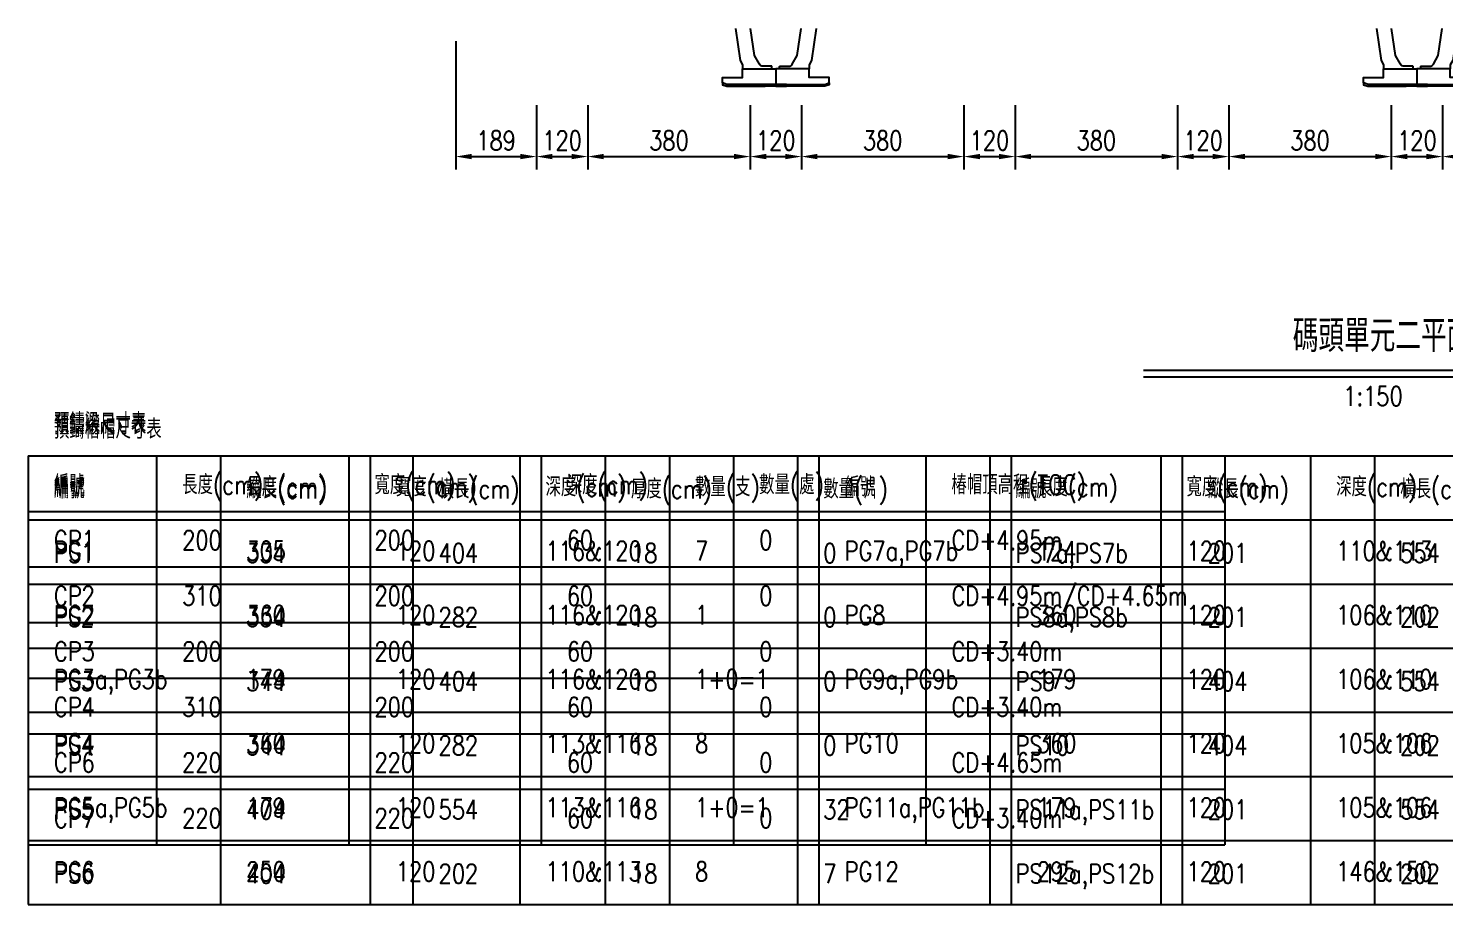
# Model space of a CAD drawing. Extents: x -4754 to 9942, y -40154 to 3841.
# Drawn here: x -1158 to 2156, y -22015 to -19965 of the extents above; entities that cross this region are included whole.
import ezdxf
from ezdxf.enums import TextEntityAlignment as Align

# ---------------------------------------------------------------- set-up
doc = ezdxf.new("R2010")
doc.units = 0
doc.header["$LTSCALE"] = 3
doc.layers.get('0').update_dxf_attribs({"linetype": 'CONTINUOUS'})
doc.layers.add('HB_0', color=7, linetype='CONTINUOUS', transparency=0.5)
for name, color, linetype in [('HB_DIM', 1, 'CONTINUOUS'), ('HB_TXT_CTEXT', 2, 'CONTINUOUS'), ('防舷材', 7, 'CONTINUOUS'), ('預鑄版_TXT', 2, 'CONTINUOUS')]:
    doc.layers.add(name, color=color, linetype=linetype)
doc.styles.get("Standard").update_dxf_attribs({"font": 'ROMANS.shx', "width": 0.8, "bigfont": 'chineset.shx'})
doc.dimstyles.new('150cm', dxfattribs={"dimscale": 15, "dimtxt": 3, "dimasz": 2.5, "dimexe": 2, "dimexo": 2, "dimgap": 1, "dimtad": 1, "dimdsep": 46, "dimtxsty": 'Standard', "dimcen": 0, "dimclrt": 2, "dimadec": 0, "dimazin": 0, "dimtfac": 1, "dimtix": 1, "dimtmove": 2, "dimatfit": 3, "dimfxl": 1, "dimtolj": 1, "dimtzin": 0, "dimarcsym": 0})

# ---------------------------------------------------------------- blocks, each defined once
blk = doc.blocks.new('*D68')
at = {"layer": 'HB_DIM', "color": 0, "lineweight": -2}
for p, q in [((-158.2, -19994.7), (-158.2, -20294.7)), ((30.8, -20144.7), (30.8, -20294.7)), ((-120.7, -20264.7), (-6.7, -20264.7))]:
    blk.add_line(p, q, dxfattribs=at)
at = {"layer": 'HB_DIM', "color": 0}
for points in [[(-120.7, -20258.4), (-120.7, -20270.9), (-158.2, -20264.7)], [(-6.7, -20270.9), (-6.7, -20258.4), (30.8, -20264.7)]]:
    blk.add_solid(points, dxfattribs=at)
at = {"layer": 'HB_DIM', "color": 2, "linetype": 'Continuous', "insert": (-63.7, -20227.2), "char_height": 45, "attachment_point": 5}
blk.add_mtext('\\A1;189', dxfattribs=at)
blk = doc.blocks.new('*D69')
at = {"layer": 'HB_DIM', "color": 0, "lineweight": -2}
for p, q in [((30.8, -20144.7), (30.8, -20294.7)), ((150.8, -20144.7), (150.8, -20294.7)), ((68.3, -20264.7), (113.3, -20264.7))]:
    blk.add_line(p, q, dxfattribs=at)
at = {"layer": 'HB_DIM', "color": 0}
for points in [[(68.3, -20258.4), (68.3, -20270.9), (30.8, -20264.7)], [(113.3, -20270.9), (113.3, -20258.4), (150.8, -20264.7)]]:
    blk.add_solid(points, dxfattribs=at)
at = {"layer": 'HB_DIM', "color": 2, "linetype": 'Continuous', "insert": (90.8, -20227.2), "char_height": 45, "attachment_point": 5}
blk.add_mtext('\\A1;120', dxfattribs=at)
blk = doc.blocks.new('*D70')
at = {"layer": 'HB_DIM', "color": 0, "lineweight": -2}
for p, q in [((150.8, -20144.7), (150.8, -20294.7)), ((530.8, -20144.7), (530.8, -20294.7)), ((188.3, -20264.7), (493.3, -20264.7))]:
    blk.add_line(p, q, dxfattribs=at)
at = {"layer": 'HB_DIM', "color": 0}
for points in [[(188.3, -20258.4), (188.3, -20270.9), (150.8, -20264.7)], [(493.3, -20270.9), (493.3, -20258.4), (530.8, -20264.7)]]:
    blk.add_solid(points, dxfattribs=at)
at = {"layer": 'HB_DIM', "color": 2, "linetype": 'Continuous', "insert": (340.8, -20227.2), "char_height": 45, "attachment_point": 5}
blk.add_mtext('\\A1;380', dxfattribs=at)
blk = doc.blocks.new('*D71')
at = {"layer": 'HB_DIM', "color": 0, "lineweight": -2}
for p, q in [((530.8, -20144.7), (530.8, -20294.7)), ((650.8, -20144.7), (650.8, -20294.7)), ((568.3, -20264.7), (613.3, -20264.7))]:
    blk.add_line(p, q, dxfattribs=at)
at = {"layer": 'HB_DIM', "color": 0}
for points in [[(568.3, -20258.4), (568.3, -20270.9), (530.8, -20264.7)], [(613.3, -20270.9), (613.3, -20258.4), (650.8, -20264.7)]]:
    blk.add_solid(points, dxfattribs=at)
at = {"layer": 'HB_DIM', "color": 2, "linetype": 'Continuous', "insert": (590.8, -20227.2), "char_height": 45, "attachment_point": 5}
blk.add_mtext('\\A1;120', dxfattribs=at)
blk = doc.blocks.new('*D72')
at = {"layer": 'HB_DIM', "color": 0, "lineweight": -2}
for p, q in [((650.8, -20144.7), (650.8, -20294.7)), ((1030.8, -20144.7), (1030.8, -20294.7)), ((688.3, -20264.7), (993.3, -20264.7))]:
    blk.add_line(p, q, dxfattribs=at)
at = {"layer": 'HB_DIM', "color": 0}
for points in [[(688.3, -20258.4), (688.3, -20270.9), (650.8, -20264.7)], [(993.3, -20270.9), (993.3, -20258.4), (1030.8, -20264.7)]]:
    blk.add_solid(points, dxfattribs=at)
at = {"layer": 'HB_DIM', "color": 2, "linetype": 'Continuous', "insert": (840.8, -20227.2), "char_height": 45, "attachment_point": 5}
blk.add_mtext('\\A1;380', dxfattribs=at)
blk = doc.blocks.new('*D73')
at = {"layer": 'HB_DIM', "color": 0, "lineweight": -2}
for p, q in [((1030.8, -20144.7), (1030.8, -20294.7)), ((1150.8, -20144.7), (1150.8, -20294.7)), ((1068.3, -20264.7), (1113.3, -20264.7))]:
    blk.add_line(p, q, dxfattribs=at)
at = {"layer": 'HB_DIM', "color": 0}
for points in [[(1068.3, -20258.4), (1068.3, -20270.9), (1030.8, -20264.7)], [(1113.3, -20270.9), (1113.3, -20258.4), (1150.8, -20264.7)]]:
    blk.add_solid(points, dxfattribs=at)
at = {"layer": 'HB_DIM', "color": 2, "linetype": 'Continuous', "insert": (1090.8, -20227.2), "char_height": 45, "attachment_point": 5}
blk.add_mtext('\\A1;120', dxfattribs=at)
blk = doc.blocks.new('*D74')
at = {"layer": 'HB_DIM', "color": 0, "lineweight": -2}
for p, q in [((1150.8, -20144.7), (1150.8, -20294.7)), ((1530.8, -20144.7), (1530.8, -20294.7)), ((1188.3, -20264.7), (1493.3, -20264.7))]:
    blk.add_line(p, q, dxfattribs=at)
at = {"layer": 'HB_DIM', "color": 0}
for points in [[(1188.3, -20258.4), (1188.3, -20270.9), (1150.8, -20264.7)], [(1493.3, -20270.9), (1493.3, -20258.4), (1530.8, -20264.7)]]:
    blk.add_solid(points, dxfattribs=at)
at = {"layer": 'HB_DIM', "color": 2, "linetype": 'Continuous', "insert": (1340.8, -20227.2), "char_height": 45, "attachment_point": 5}
blk.add_mtext('\\A1;380', dxfattribs=at)
blk = doc.blocks.new('*D75')
at = {"layer": 'HB_DIM', "color": 0, "lineweight": -2}
for p, q in [((1530.8, -20144.7), (1530.8, -20294.7)), ((1650.8, -20144.7), (1650.8, -20294.7)), ((1568.3, -20264.7), (1613.3, -20264.7))]:
    blk.add_line(p, q, dxfattribs=at)
at = {"layer": 'HB_DIM', "color": 0}
for points in [[(1568.3, -20258.4), (1568.3, -20270.9), (1530.8, -20264.7)], [(1613.3, -20270.9), (1613.3, -20258.4), (1650.8, -20264.7)]]:
    blk.add_solid(points, dxfattribs=at)
at = {"layer": 'HB_DIM', "color": 2, "linetype": 'Continuous', "insert": (1590.8, -20227.2), "char_height": 45, "attachment_point": 5}
blk.add_mtext('\\A1;120', dxfattribs=at)
blk = doc.blocks.new('*D76')
at = {"layer": 'HB_DIM', "color": 0, "lineweight": -2}
for p, q in [((1650.8, -20144.7), (1650.8, -20294.7)), ((2030.8, -20144.7), (2030.8, -20294.7)), ((1688.3, -20264.7), (1993.3, -20264.7))]:
    blk.add_line(p, q, dxfattribs=at)
at = {"layer": 'HB_DIM', "color": 0}
for points in [[(1688.3, -20258.4), (1688.3, -20270.9), (1650.8, -20264.7)], [(1993.3, -20270.9), (1993.3, -20258.4), (2030.8, -20264.7)]]:
    blk.add_solid(points, dxfattribs=at)
at = {"layer": 'HB_DIM', "color": 2, "linetype": 'Continuous', "insert": (1840.8, -20227.2), "char_height": 45, "attachment_point": 5}
blk.add_mtext('\\A1;380', dxfattribs=at)
blk = doc.blocks.new('*D77')
at = {"layer": 'HB_DIM', "color": 0, "lineweight": -2}
for p, q in [((2030.8, -20144.7), (2030.8, -20294.7)), ((2150.8, -20144.7), (2150.8, -20294.7)), ((2068.3, -20264.7), (2113.3, -20264.7))]:
    blk.add_line(p, q, dxfattribs=at)
at = {"layer": 'HB_DIM', "color": 0}
for points in [[(2068.3, -20258.4), (2068.3, -20270.9), (2030.8, -20264.7)], [(2113.3, -20270.9), (2113.3, -20258.4), (2150.8, -20264.7)]]:
    blk.add_solid(points, dxfattribs=at)
at = {"layer": 'HB_DIM', "color": 2, "linetype": 'Continuous', "insert": (2090.8, -20227.2), "char_height": 45, "attachment_point": 5}
blk.add_mtext('\\A1;120', dxfattribs=at)
blk = doc.blocks.new('*D78')
at = {"layer": 'HB_DIM', "color": 0, "lineweight": -2}
for p, q in [((2150.8, -20144.7), (2150.8, -20294.7)), ((2530.8, -20144.7), (2530.8, -20294.7)), ((2188.3, -20264.7), (2493.3, -20264.7))]:
    blk.add_line(p, q, dxfattribs=at)
at = {"layer": 'HB_DIM', "color": 0}
for points in [[(2188.3, -20258.4), (2188.3, -20270.9), (2150.8, -20264.7)], [(2493.3, -20270.9), (2493.3, -20258.4), (2530.8, -20264.7)]]:
    blk.add_solid(points, dxfattribs=at)
at = {"layer": 'HB_DIM', "color": 2, "linetype": 'Continuous', "insert": (2340.8, -20227.2), "char_height": 45, "attachment_point": 5}
blk.add_mtext('\\A1;380', dxfattribs=at)
blk = doc.blocks.new('fender')
at = {"color": 7, "linetype": 'Continuous'}
for points in [[(-94.7, -0.1), (-83.8, -75), (-78, -85.1), (-78, -95.1)], [(94.7, -0.1), (83.8, -75), (78, -85.1), (78, -95.1)]]:
    blk.add_lwpolyline(points, dxfattribs=at)
for points in [[(-9, -95.1), (-9, -89.4, 0.414214), (-9.5, -88.9), (-29.8, -88.9, -0.272631), (-38.5, -83.9), (-50, -63.5), (-59.4, -0.1)], [(9, -95.1), (9, -89.4, -0.414214), (9.5, -88.9), (29.8, -88.9, 0.272631), (38.5, -83.9), (50, -63.5), (59.4, -0.1)]]:
    blk.add_lwpolyline(points, format="xyb", dxfattribs=at)
for points in [[(0, -95.1), (0, -131.1), (-114.4, -131.1), (-125, -127.9), (-125, -115.1), (-78, -115.1), (-78, -95.1)], [(0, -95.1), (0, -131.1), (114.4, -131.1), (125, -127.9), (125, -115.1), (78, -115.1), (78, -95.1)], [(-115, -135.1), (-75, -135.1), (-75, -131.1), (-114.4, -131.1), (-125, -127.9), (-125, -132.1)], [(-75, -131.1), (-75, -135.1), (-25, -135.1), (-25, -131.1)], [(0, -131.1), (0, -135.1), (-25, -135.1), (-25, -131.1)], [(0, -131.1), (0, -135.1), (25, -135.1), (25, -131.1)], [(75, -131.1), (75, -135.1), (25, -135.1), (25, -131.1)], [(115, -135.1), (75, -135.1), (75, -131.1), (114.4, -131.1), (125, -127.9), (125, -132.1)]]:
    blk.add_lwpolyline(points, close=True, dxfattribs=at)
blk = doc.blocks.new('title')
at = {"layer": 'HB_TXT_CTEXT', "color": 3}
blk.add_line((-639.6, 0), (639.6, 0), dxfattribs=at)
at = {"layer": 'HB_TXT_CTEXT', "color": 1}
blk.add_line((-639.6, -15), (639.6, -15), dxfattribs=at)
at = {"color": 3, "linetype": 'Continuous', "width": 0.8}
blk.add_attdef('碼頭單元五梁平面配置圖', text='', height=75, dxfattribs=at).set_placement((9.6, 82.5), align=Align.MIDDLE)
at = {"color": 2, "linetype": 'Continuous', "width": 0.8}
for tag, p in [('1:150', (-102.6, -60.5)), ('CM', (154.5, -60))]:
    blk.add_attdef(tag, text='', height=45, dxfattribs=at).set_placement(p, align=Align.MIDDLE)

msp = doc.modelspace()

# ---------------------------------------------------------------- linework, layer by layer
at = {"layer": 'HB_0', "color": 1, "linetype": 'Continuous'}
for points in [[(-1158.156, -20964.682), (-1158.156, -22014.682)], [(-1158.156, -20964.682), (691.844, -20964.682)], [(-1158.156, -20964.682), (-1158.156, -21874.682)], [(-1158.156, -20964.682), (1641.844, -20964.682)], [(-1158.156, -20964.682), (-1158.156, -22014.682)], [(-1158.156, -20964.682), (1091.844, -20964.682)], [(-858.156, -20964.682), (-858.156, -21874.682)], [(-708.156, -20964.682), (-708.156, -22014.682)], [(-708.156, -20964.682), (-708.156, -22014.682)], [(-408.156, -20964.682), (-408.156, -21874.682)], [(-358.156, -20964.682), (-358.156, -22014.682)], [(-258.156, -20964.682), (-258.156, -22014.682)], [(-8.156, -20964.682), (-8.156, -22014.682)], [(41.844, -20964.682), (41.844, -21874.682)], [(191.844, -20964.682), (191.844, -22014.682)], [(341.844, -20964.682), (341.844, -22014.682)], [(491.844, -20964.682), (491.844, -21874.682)], [(641.844, -20964.682), (641.844, -22014.682)], [(691.844, -20964.682), (691.844, -22014.682)], [(691.844, -20964.682), (691.844, -22014.682)], [(691.844, -20964.682), (2541.844, -20964.682)], [(941.844, -20964.682), (941.844, -21874.682)], [(1091.844, -20964.682), (1091.844, -22014.682)], [(1091.844, -20964.682), (1091.844, -22014.682)], [(1091.844, -20964.682), (3341.844, -20964.682)], [(1141.844, -20964.682), (1141.844, -22014.682)], [(1491.844, -20964.682), (1491.844, -22014.682)], [(1541.844, -20964.682), (1541.844, -22014.682)], [(1641.844, -20964.682), (1641.844, -21874.682)], [(1841.844, -20964.682), (1841.844, -22014.682)], [(1991.844, -20964.682), (1991.844, -22014.682)], [(-1158.156, -21094.682), (1641.844, -21094.682)], [(-1158.156, -21114.682), (691.844, -21114.682)], [(-1158.156, -21114.682), (1091.844, -21114.682)], [(691.844, -21114.682), (2541.844, -21114.682)], [(1091.844, -21114.682), (3341.844, -21114.682)], [(-1158.156, -21224.682), (1641.844, -21224.682)], [(-1158.156, -21264.682), (691.844, -21264.682)], [(-1158.156, -21264.682), (1091.844, -21264.682)], [(691.844, -21264.682), (2541.844, -21264.682)], [(1091.844, -21264.682), (3341.844, -21264.682)], [(-1158.156, -21354.682), (1641.844, -21354.682)], [(-1158.156, -21414.682), (691.844, -21414.682)], [(-1158.156, -21414.682), (1091.844, -21414.682)], [(691.844, -21414.682), (2541.844, -21414.682)], [(1091.844, -21414.682), (3341.844, -21414.682)], [(-1158.156, -21484.682), (1641.844, -21484.682)], [(-1158.156, -21564.682), (691.844, -21564.682)], [(-1158.156, -21564.682), (1091.844, -21564.682)], [(691.844, -21564.682), (2541.844, -21564.682)], [(1091.844, -21564.682), (3341.844, -21564.682)], [(-1158.156, -21614.682), (1641.844, -21614.682)], [(-1158.156, -21714.682), (691.844, -21714.682)], [(-1158.156, -21714.682), (1091.844, -21714.682)], [(691.844, -21714.682), (2541.844, -21714.682)], [(1091.844, -21714.682), (3341.844, -21714.682)], [(-1158.156, -21744.682), (1641.844, -21744.682)], [(-1158.156, -21864.682), (691.844, -21864.682)], [(-1158.156, -21864.682), (1091.844, -21864.682)], [(691.844, -21864.682), (2541.844, -21864.682)], [(1091.844, -21864.682), (3341.844, -21864.682)], [(-1158.156, -21874.682), (1641.844, -21874.682)], [(-1158.156, -22014.682), (691.844, -22014.682)], [(-1158.156, -22014.682), (1091.844, -22014.682)], [(691.844, -22014.682), (2541.844, -22014.682)], [(1091.844, -22014.682), (3341.844, -22014.682)]]:
    msp.add_lwpolyline(points, dxfattribs=at)

# ---------------------------------------------------------------- block references
at = {"layer": 'HB_TXT_CTEXT', "linetype": 'Continuous', "rotation": 360}
msp.add_blockref('title', (2090.844, -20764.682), dxfattribs=at).add_auto_attribs({'碼頭單元五梁平面配置圖': '碼頭單元二平面配置圖', '1:150': '1:150', 'CM': 'cm'})
at = {"layer": '防舷材'}
for p in [(590.844, -19964.682), (2090.844, -19964.682)]:
    msp.add_blockref('fender', p, dxfattribs=at)

# ---------------------------------------------------------------- texts
at = {"layer": '預鑄版_TXT', "linetype": 'Continuous', "width": 0.8}
for s, p in [('預鑄梁尺寸表', (-1098.156, -20909.682)), ('預鑄版尺寸表', (-1098.156, -20914.682)), ('預鑄樁帽尺寸表', (-1098.156, -20924.682)), ('編號', (-1098.156, -21054.682)), ('編號', (-1098.156, -21059.682)), ('長度(cm)', (-798.156, -21054.682)), ('長度(cm)', (-648.156, -21059.682)), ('寬度(cm)', (-348.156, -21054.682)), ('寬度(cm)', (-298.156, -21059.682)), ('深度(cm)', (51.844, -21059.682)), ('深度(cm)', (101.844, -21054.682)), ('數量(支)', (401.844, -21059.682)), ('數量(處)', (551.844, -21054.682)), ('編號', (751.844, -21059.682)), ('椿帽頂高程(TOC)', (1001.844, -21054.682)), ('長度(cm)', (1201.844, -21059.682)), ('寬度(cm)', (1551.844, -21059.682)), ('深度(cm)', (1901.844, -21059.682)), ('編號', (-1098.156, -21064.682)), ('縱長(cm)', (-648.156, -21064.682)), ('橫長(cm)', (-198.156, -21064.682)), ('厚度(cm)', (251.844, -21064.682)), ('數量(片)', (701.844, -21064.682)), ('編號', (1151.844, -21064.682)), ('縱長(cm)', (1601.844, -21064.682)), ('橫長(cm)', (2051.844, -21064.682)), ('CP1', (-1098.156, -21184.682)), ('200', (-798.156, -21184.682)), ('200', (-348.156, -21184.682)), ('60', (101.844, -21184.682)), ('0', (551.844, -21184.682)), ('CD+4.95m', (1001.844, -21184.682)), ('PG1', (-1098.156, -21209.682)), ('PS1', (-1098.156, -21214.682)), ('305', (-648.156, -21209.682)), ('334', (-648.156, -21214.682)), ('120', (-298.156, -21209.682)), ('404', (-198.156, -21214.682)), ('116&120', (51.844, -21209.682)), ('18', (251.844, -21214.682)), ('7', (401.844, -21209.682)), ('0', (701.844, -21214.682)), ('PG7a,PG7b', (751.844, -21209.682)), ('PS7a,PS7b', (1151.844, -21214.682)), ('124', (1201.844, -21209.682)), ('120', (1551.844, -21209.682)), ('201', (1601.844, -21214.682)), ('110&113', (1901.844, -21209.682)), ('554', (2051.844, -21214.682)), ('CP2', (-1098.156, -21314.682)), ('310', (-798.156, -21314.682)), ('200', (-348.156, -21314.682)), ('60', (101.844, -21314.682)), ('0', (551.844, -21314.682)), ('CD+4.95m/CD+4.65m', (1001.844, -21314.682)), ('PG2', (-1098.156, -21359.682)), ('PS2', (-1098.156, -21364.682)), ('360', (-648.156, -21359.682)), ('334', (-648.156, -21364.682)), ('120', (-298.156, -21359.682)), ('282', (-198.156, -21364.682)), ('116&120', (51.844, -21359.682)), ('18', (251.844, -21364.682)), ('1', (401.844, -21359.682)), ('0', (701.844, -21364.682)), ('PG8', (751.844, -21359.682)), ('PS8a,PS8b', (1151.844, -21364.682)), ('360', (1201.844, -21359.682)), ('120', (1551.844, -21359.682)), ('201', (1601.844, -21364.682)), ('106&110', (1901.844, -21359.682)), ('202', (2051.844, -21364.682)), ('CP3', (-1098.156, -21444.682)), ('200', (-798.156, -21444.682)), ('200', (-348.156, -21444.682)), ('60', (101.844, -21444.682)), ('0', (551.844, -21444.682)), ('CD+3.40m', (1001.844, -21444.682)), ('PG3a,PG3b', (-1098.156, -21509.682)), ('PS3', (-1098.156, -21514.682)), ('344', (-648.156, -21514.682)), ('179', (-648.156, -21509.682)), ('120', (-298.156, -21509.682)), ('404', (-198.156, -21514.682)), ('116&120', (51.844, -21509.682)), ('18', (251.844, -21514.682)), ('1+0=1', (401.844, -21509.682)), ('0', (701.844, -21514.682)), ('PG9a,PG9b', (751.844, -21509.682)), ('PS9', (1151.844, -21514.682)), ('179', (1201.844, -21509.682)), ('120', (1551.844, -21509.682)), ('404', (1601.844, -21514.682)), ('106&110', (1901.844, -21509.682)), ('554', (2051.844, -21514.682)), ('CP4', (-1098.156, -21574.682)), ('310', (-798.156, -21574.682)), ('200', (-348.156, -21574.682)), ('60', (101.844, -21574.682)), ('0', (551.844, -21574.682)), ('CD+3.40m', (1001.844, -21574.682)), ('PG4', (-1098.156, -21659.682)), ('PS4', (-1098.156, -21664.682)), ('360', (-648.156, -21659.682)), ('344', (-648.156, -21664.682)), ('120', (-298.156, -21659.682)), ('282', (-198.156, -21664.682)), ('113&116', (51.844, -21659.682)), ('18', (251.844, -21664.682)), ('8', (401.844, -21659.682)), ('0', (701.844, -21664.682)), ('PG10', (751.844, -21659.682)), ('PS10', (1151.844, -21664.682)), ('360', (1201.844, -21659.682)), ('120', (1551.844, -21659.682)), ('404', (1601.844, -21664.682)), ('105&106', (1901.844, -21659.682)), ('202', (2051.844, -21664.682)), ('CP6', (-1098.156, -21704.682)), ('220', (-798.156, -21704.682)), ('220', (-348.156, -21704.682)), ('60', (101.844, -21704.682)), ('0', (551.844, -21704.682)), ('CD+4.65m', (1001.844, -21704.682)), ('PG5a,PG5b', (-1098.156, -21809.682)), ('PS5', (-1098.156, -21814.682)), ('404', (-648.156, -21814.682)), ('179', (-648.156, -21809.682)), ('120', (-298.156, -21809.682)), ('554', (-198.156, -21814.682)), ('113&116', (51.844, -21809.682)), ('18', (251.844, -21814.682)), ('1+0=1', (401.844, -21809.682)), ('32', (701.844, -21814.682)), ('PG11a,PG11b', (751.844, -21809.682)), ('PS11a,PS11b', (1151.844, -21814.682)), ('179', (1201.844, -21809.682)), ('120', (1551.844, -21809.682)), ('201', (1601.844, -21814.682)), ('105&106', (1901.844, -21809.682)), ('554', (2051.844, -21814.682)), ('CP7', (-1098.156, -21834.682)), ('220', (-798.156, -21834.682)), ('220', (-348.156, -21834.682)), ('60', (101.844, -21834.682)), ('0', (551.844, -21834.682)), ('CD+3.40m', (1001.844, -21834.682)), ('PG6', (-1098.156, -21959.682)), ('PS6', (-1098.156, -21964.682)), ('250', (-648.156, -21959.682)), ('404', (-648.156, -21964.682)), ('120', (-298.156, -21959.682)), ('202', (-198.156, -21964.682)), ('110&113', (51.844, -21959.682)), ('18', (251.844, -21964.682)), ('8', (401.844, -21959.682)), ('7', (701.844, -21964.682)), ('PG12', (751.844, -21959.682)), ('PS12a,PS12b', (1151.844, -21964.682)), ('295', (1201.844, -21959.682)), ('120', (1551.844, -21959.682)), ('201', (1601.844, -21964.682)), ('146&150', (1901.844, -21959.682)), ('202', (2051.844, -21964.682))]:
    msp.add_text(s, height=45, dxfattribs=at).set_placement(p)

# ---------------------------------------------------------------- dimensions: what is measured, and where the dimension line sits
at = {"layer": 'HB_DIM'}
for base, p1, p2, picture, middle in [((30.844, -20264.682), (-158.156, -19964.682), (30.844, -20114.682, 105), '*D68', (-63.656, -20227.182)), ((150.844, -20264.682), (30.844, -20114.682, 105), (150.844, -20114.682, 105), '*D69', (90.844, -20227.182)), ((530.844, -20264.682), (150.844, -20114.682, 105), (530.844, -20114.682, 105), '*D70', (340.844, -20227.182)), ((650.844, -20264.682), (530.844, -20114.682, 105), (650.844, -20114.682, 105), '*D71', (590.844, -20227.182)), ((1030.844, -20264.682), (650.844, -20114.682, 105), (1030.844, -20114.682, 105), '*D72', (840.844, -20227.182)), ((1150.844, -20264.682), (1030.844, -20114.682, 105), (1150.844, -20114.682, 105), '*D73', (1090.844, -20227.182)), ((1530.844, -20264.682), (1150.844, -20114.682, 105), (1530.844, -20114.682, 105), '*D74', (1340.844, -20227.182)), ((1650.844, -20264.682), (1530.844, -20114.682, 105), (1650.844, -20114.682, 105), '*D75', (1590.844, -20227.182)), ((2030.844, -20264.682), (1650.844, -20114.682, 105), (2030.844, -20114.682, 105), '*D76', (1840.844, -20227.182)), ((2150.844, -20264.682), (2030.844, -20114.682, 105), (2150.844, -20114.682, 105), '*D77', (2090.844, -20227.182)), ((2530.844, -20264.682), (2150.844, -20114.682, 105), (2530.844, -20114.682, 105), '*D78', (2340.844, -20227.182))]:
    dim = msp.add_linear_dim(base=base, p1=p1, p2=p2, dimstyle='150cm', dxfattribs=at)
    dim.commit()
    dim.dimension.update_dxf_attribs({"geometry": picture, "text_midpoint": middle})

doc.saveas('drawing.dxf')
